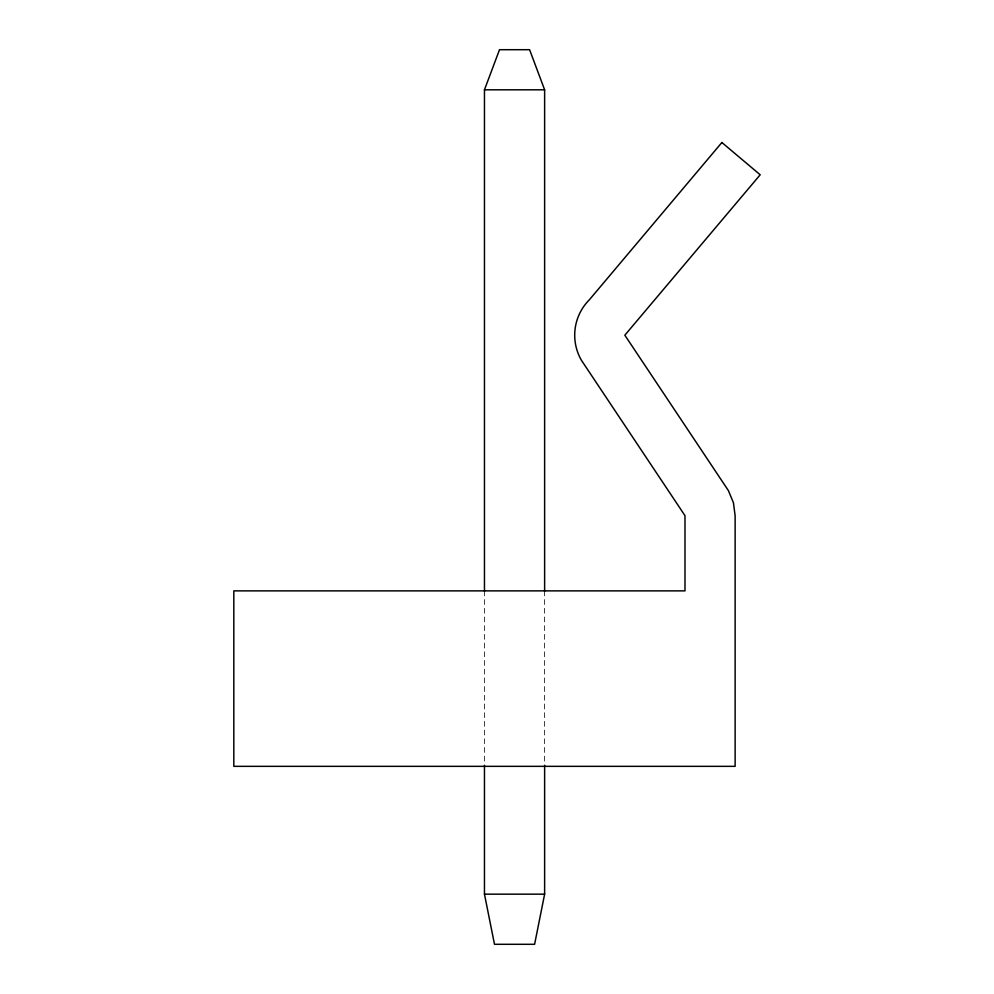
<?xml version="1.0" encoding="UTF-8"?>
<svg xmlns="http://www.w3.org/2000/svg" width="994" height="994" viewBox="0 0 994 994"><rect width="100%" height="100%" fill="white"/><g stroke="black" fill="none" stroke-linecap="round" stroke-linejoin="round"><path stroke-width="0.75" stroke-dasharray="4.97 3.73" d="M544.625 590.871L544.625 764.784M484.463 590.871L484.463 764.784"/><path stroke-width="1.49" d="M544.625 765.281L544.625 894.165L534.598 944.3L494.49 944.3L484.463 894.165L484.463 765.281M484.463 591.368L484.463 89.808L499.51 49.7L529.591 49.7L544.625 89.808L544.625 591.368M484.463 89.808L544.625 89.808M484.463 894.165L544.625 894.165M721.88 142.502L589.392 299.753A50.135 50.135 0 0 0 581.415 360.263L684.99 515.675L684.99 590.871L233.814 590.871L233.814 766.337L735.125 766.337L735.125 515.675L733.423 502.703L728.403 490.614L624.841 335.202L760.186 174.782L721.88 142.502"/></g></svg>
